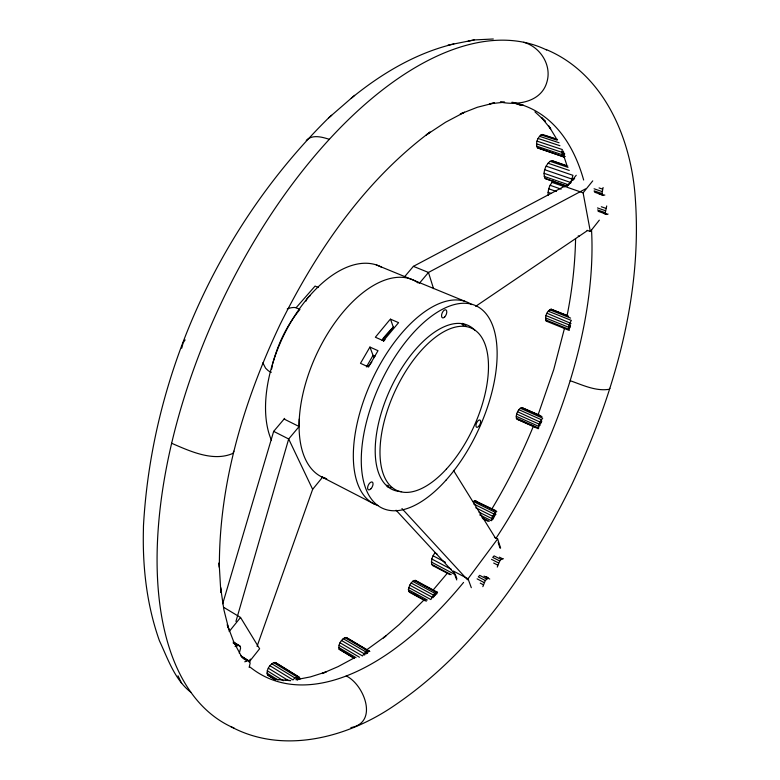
<?xml version="1.0" encoding="UTF-8"?>
<svg xmlns="http://www.w3.org/2000/svg" width="780" height="780" viewBox="0 0 780 780"><rect width="100%" height="100%" fill="white"/><g stroke="black" fill="none" stroke-linecap="round" stroke-linejoin="round"><path stroke-width="1.17" d="M299.267 419.016L299.12 426.533L284.096 419.045M575.591 238.768C575.026 264.849 572.12 290.872 566.914 316.446M437.531 592.293L415.457 580.379L412.63 581.285L409.685 585.146L433.027 597.675L434.635 595.53L434.733 593.249L437.531 592.293L436.625 594.097M491.234 520.64L492.95 519.217L495.212 514.702L495.368 512.401L496.792 511.592L474.718 500.711L473.284 501.491L495.368 512.401L492.59 516.116L491.234 520.64L479.68 514.888M181.72 348.221L183.144 342.781L185.123 339.904M273.595 678.844L267.442 674.885C266.038 670.108 269.5 664.823 273.683 662.63L275.33 662.503L298.409 676.64L299.52 677.508L299.939 679.253M354.266 658.388L339.056 649.155C337.994 644.67 340.987 639.756 344.887 637.63L346.33 637.543L369.7 651.456L346.33 637.543M425.207 600.834L409.471 592.234L408.379 589.69L409.685 585.146M449.885 574.645L432.656 565.519L431.564 564.271L431.769 558.997L433.046 555.789L434.879 552.835L436.956 553.917M565.266 156.487L563.774 156.907L537.352 147.781C535.265 143.432 537.459 137.777 541.057 134.881L542.568 134.501L557.534 139.425M565.617 185.884L545.142 178.513C542.363 172.702 545.415 165.214 550.144 161.304L552.152 160.739L567.782 166.033M548.194 195.341C547.658 190.193 549.481 184.567 553.381 181.096M482.84 586.677L485.306 580.544L488.007 578.194L489.743 579.023M538.298 428.756L517.004 419.162L516.331 418.07C515.911 414.053 517.861 409.285 521.654 407.521L539.809 415.34M548.223 311.161L571.35 320.424C569.517 323.242 567.528 327.19 569.303 330.447L546.263 321.116C544.303 317.002 546.897 310.957 551.021 309.173L567.489 315.695M497.269 567.079L499.726 560.976L501.082 559.475L503.432 558.704M545.62 319.868L568.688 329.209L570.297 327.132L570.511 324.773L569.088 324.909L545.981 315.598M604.841 195.078L602.56 194.961L602.004 193.567L603.086 187.502M271.635 369.067L272.571 364.572M608.108 214.1L605.865 214.042L605.319 212.686L606.713 205.959M460.337 113.938L464.49 112.252L445.614 122.216L426.231 134.979L430.072 132.054C364.114 181.399 316.495 251.199 280.195 324.265C244.208 400.091 218.946 482.859 219.375 567.411L219.131 562.858L220.847 592.322L220.584 587.399L223.909 609.853L229.018 630.065L227.243 624.683L233.932 642.35L242.122 657.608M564.515 328.195L553.732 369.593L538.249 414.375M235.94 621.407L288.678 438.984L299.374 426.241M272.795 363.441C277.953 343.824 286.972 325.075 299.93 309.416M564.7 153.728L563.774 156.907L537.352 147.781M230.851 726.638C282.497 754.484 345.862 738.026 392.155 707.05C473.138 652.918 530.039 569.849 572.296 483.522C613.49 395.265 642.233 297.882 635.388 199.621C631.751 139.854 604.685 73.876 546 49.452M222.69 603.769L273.663 431.369L284.671 418.363M257.059 646.376L312.644 489.333L322.647 477.097M239.284 653.192L240.611 648.073L240.103 646.24L233.951 642.281M249.161 667.368L250.127 663.215L249.649 661.44L240.659 655.717M518.846 409.666L541.281 419.679L541.72 421.395L540.501 423.823L539.058 424.106L516.633 414.043M533.247 426.523C521.479 455.218 507.526 483.044 491.488 509.593M233.864 451.191L232.889 453.404C213.184 462.043 190.086 451.23 171.62 443.264M367.322 653.445L368.755 650.608L365.635 651.758L362.466 655.941L340.012 642.779M366.405 366.922L373.045 355.339L369.925 347.071L360.487 363.324L368.54 367.01L378.007 350.688L369.925 347.071M609.882 388.284L609.297 389.269C595.949 391.54 582.572 385.008 570.17 380.698M471.305 587.681L468.029 578.779L497.64 538.931L494.5 537.342M297.482 680.14L299.52 677.508L275.33 662.503M382.083 340.392L393.403 327.376L390.497 319.166L389.561 320.073L375.356 337.223L383.428 340.792L398.58 322.647L390.497 319.166M447.281 573.28L432.793 590.431M248.966 661.011L250.468 659.12M249.073 662.044L259.613 648.755L240.542 617.458L224.084 607.562M587.106 230.334L590.333 231.494L599.323 220.155M229.164 631.566L240.542 617.458M590.333 231.494L583.108 192.816L592.742 180.882M576.245 175.256L566.611 187.083L583.108 192.816M573.095 180.141L574.616 178.279M367.945 366.629L371.806 362.008M383.477 341.416L385.027 339.563M419.338 283.325L428.464 272.454L585.448 188.926M404.742 276.559L413.39 266.351L570.814 182.929M331.675 115.255L328.692 117.848C220.243 224.893 151.895 373.718 143.461 526.032L143.403 530.108C142.496 567.577 146.855 605.358 159.442 640.799C167.856 658.681 174.623 679.673 190.798 692.221M287.235 308.977A34.934 20.085 -65.2 0 1 295.045 307.525L296.078 307.759L315.081 286.075L318.415 287.518M424.7 599.293L399.204 624.546L383.419 637.923L385.895 635.905L366.083 650.276M273.683 662.63L296.78 676.796L295.981 679.75L296.878 679.663L298.409 676.64L294.879 677.947L292.988 679.926L269.87 665.701M351.302 98.221C381.361 73.691 415.828 53.03 453.853 43.963M328.692 117.848L354.607 95.335M306.257 140.429C312.331 134.179 322.12 137.046 329.375 139.337M540.257 425.051L538.609 426.348L538.707 428.152L516.331 418.07M570.248 326.06L568.61 327.269L545.522 317.938M475.693 306.316L587.486 230.548M434.635 595.53L435.474 595.013L436.264 592.312L414.17 580.379M563.628 151.193L561.815 152.275L536.513 143.822M244.745 661.81L248.45 660.543M495.212 514.702L495.992 514.264M235.082 646.552L238.875 645.313M354.101 657.989L338.042 666.646L321.994 673.559L326.137 671.921L310.44 676.894L298.555 679.214M460.424 113.919L477.302 107.279L494.481 102.901L489.469 103.75M493.174 518.017L491.654 518.447L479.037 512.177M512.323 102.492L521.537 105.446L523.185 105.066M468.205 41.145L474.172 39.936L493.301 39M448.003 45.152L474.172 39.936M489.616 103.798L504.601 102.199L500.399 102.063M350.893 727.613C378.827 722.621 364.123 684.528 346.242 675.948M432.656 565.519L434.353 565.549M500.624 102.121C518.242 105.729 541.642 101.761 547.004 81.705C551.86 64.945 540.13 46.82 523.721 42.276M573.709 179.059L571.525 178.922L544.713 169.718M285.197 680.17L290.735 680.618L274.404 679.263M474.718 500.711L495.846 510.647M517.004 419.162L535.129 427.05M513.289 102.453L521.537 105.446M544.918 135.554L556.413 139.347M541.057 134.881L557.183 140.205M546.263 321.116L547.346 321.467M539.467 136.276L559.065 142.75M538.044 138.47L559.942 145.724M537.01 141.121L562.341 149.546L561.815 152.275L562.594 156.253L564.057 153.377L563.677 152.48L561.912 154.625L536.63 146.162M565.997 165.75L552.152 160.739M550.144 161.304L568.025 167.368M548.018 163.205L569.264 170.44M546.117 166.159L572.939 175.334L570.814 182.549L544.04 173.306M599.069 187.931L602.452 189.101M594.077 188.789L601.965 191.5M602.004 193.567L594.126 190.846L594.692 192.241L602.56 194.961M599.069 193.937L603.564 195.497M544.187 176.397L568.688 184.889M545.142 178.513L566.26 185.845M551.986 182.364L565.246 186.976M550.105 185.289L561.151 189.14M601.312 206.749L605.777 208.309M548.73 188.789L556.452 191.5M597.49 207.928L605.28 210.668M548.057 192.319L551.362 193.479M597.538 209.937L605.319 212.686M598.094 211.292L605.865 214.042M603.515 213.359L606.85 214.529M322.549 477.223L326.732 478.842A108.576 56.862 -65.2 0 1 315.286 357.055A108.576 56.862 -65.2 0 1 415.36 281.073L418.168 282.974M551.021 309.173L568.62 316.202M549.656 309.738L570.58 318.103M546.926 313.219L571.038 323.456M413.39 266.351L428.464 272.454L433.534 288.639M376.36 264.937L464.958 301.324M521.654 407.521L541.934 416.54M296.078 307.759L299.423 309.241M520.279 408.194L542.704 418.187L539.994 421.765L538.609 426.348L516.204 416.276M517.559 411.723L541.018 422.536M373.045 355.339L375.053 356.245M578.214 235.882L579.306 236.379M473.899 504.094L493.896 513.991L494.403 515.57M475.751 507.77L493.691 516.74M481.942 517.637L489.294 521.303M482.674 518.602L487.909 521.216M273.663 431.369L288.678 438.984L312.644 489.333M499.385 557.144L502.388 558.675M501.082 559.475L494.091 555.896L492.736 557.388L499.726 560.976M491.527 559.348L498.527 562.946M493.672 563.033L497.659 565.091M321.526 476.824L374.01 503.919M486.096 576.635L488.085 577.678M484.019 576.108L488.007 578.194M486.681 579.023L479.69 575.357L478.306 576.878L485.306 580.544M433.046 555.789L445.468 562.312M477.097 578.858L484.087 582.533M480.226 583.118L483.22 584.688M431.769 558.997L451.415 569.361M468.029 578.779L453.365 571.048L456.739 579.959M431.252 561.98L455.003 574.538M431.564 564.271L451.162 574.645M417.339 581.841L422.584 584.678M424.681 585.809L434.138 590.918M412.63 581.285L434.733 593.249L430.843 599.547L408.749 587.515M411.05 582.962L433.163 594.945L433.777 596.456M408.379 589.69L427.303 600.015M413.907 593.931L418.099 596.222M408.642 591.347L426.485 601.107M542.568 134.501L543.767 135.174M344.887 637.63L367.331 650.705L366.541 653.504L365.606 654.079L365.635 651.758L343.18 638.654M341.465 640.468L363.919 653.601L364.669 655.083M339.037 645.245L359.444 657.228M338.705 647.478L356.031 657.676M339.056 649.155L354.325 658.154M271.762 663.751L294.879 677.947M233.22 642.008L240.103 646.24M233.171 642.993L237.12 645.421M268.3 668.167L288.395 680.569M267.286 670.78L283.345 680.725M241.858 656.614L249.649 661.44M242.833 658.261L246.733 660.679M266.984 673.14L278.021 679.984M267.442 674.885L275.457 679.858M534.914 111.832L545.386 121.397L541.417 117.439L550.709 128.924L549.023 126.301M396.065 510.208L455.218 574.216M401.953 508.541L467.503 579.793M415.457 580.379L416.286 581.275M475.888 500.818L476.609 501.793M453.453 470.35L495.602 538.346M548.515 125.58L555.965 137.865M181.643 683.426L177.996 675.792M373.103 355.485L373.952 357.727M455.627 575.308L456.856 578.565M262.831 362.817L265.61 368.209L268.242 370.695A34.934 20.085 -65.2 0 0 271.381 372.226M563.803 156.019L566.728 164.746M497.64 538.931L500.614 548.057M498.157 542.461L499.97 548.028M462.014 324.47A88.852 43.631 -65.2 0 1 463.603 325.543M388.547 485.774A88.852 43.631 -65.2 0 1 386.734 485.189M377.998 505.528A111.14 54.61 -65.2 0 1 372.119 379.802A111.14 54.61 -65.2 0 1 471.715 304.6M462.54 323.349A90.09 44.236 -65.2 0 1 466.401 326.362M391.93 487.598A90.09 44.236 -65.2 0 1 387.124 486.623M401.612 491.585A90.392 43.963 -65.2 0 1 389.902 390.01A90.392 43.963 -65.2 0 1 475.04 330.408M382.824 338.803A96.779 48.555 -65.2 0 1 393.49 326.878M271.469 440.281A106.987 58.168 -65.2 0 1 294.352 316.378A106.987 58.168 -65.2 0 1 381.605 267.209M306.043 301.099A8.834 6.367 -22 0 1 310.372 295.542M234.107 728.111A373.366 187.385 -65.2 0 1 217.815 310.303A373.366 187.385 -65.2 0 1 546.653 49.998M511.943 102.219A313.657 156.487 -65.2 0 1 583.654 180.024M591.533 229.954A313.657 156.487 -65.2 0 1 496.022 538.268M463.573 582.416A313.657 156.487 -65.2 0 1 249.853 666.9M446.384 469.082A89.3 43.222 -65.2 0 0 473.977 329.501A89.3 43.222 -65.2 0 0 382.375 429.448A89.3 43.222 -65.2 0 0 446.384 469.082M445.955 480.226A111.511 54.268 -65.2 0 0 477.877 306.755A111.511 54.268 -65.2 0 0 363.811 434.08A111.511 54.268 -65.2 0 0 445.955 480.226M444.688 316.982A4.348 2.174 -67.1 0 0 446.131 310.001A4.348 2.174 -67.1 0 0 441.675 314.535A4.348 2.174 -67.1 0 0 444.688 316.982M478.715 426.328A3.978 1.823 -65.3 0 0 480.08 420.108A3.978 1.823 -65.3 0 0 476.083 424.495A3.978 1.823 -65.3 0 0 478.715 426.328M370.988 488.699A4.329 2.145 -63.2 0 0 372.284 482.06A4.329 2.145 -63.2 0 0 367.692 486.973A4.329 2.145 -63.2 0 0 370.988 488.699"/></g></svg>
